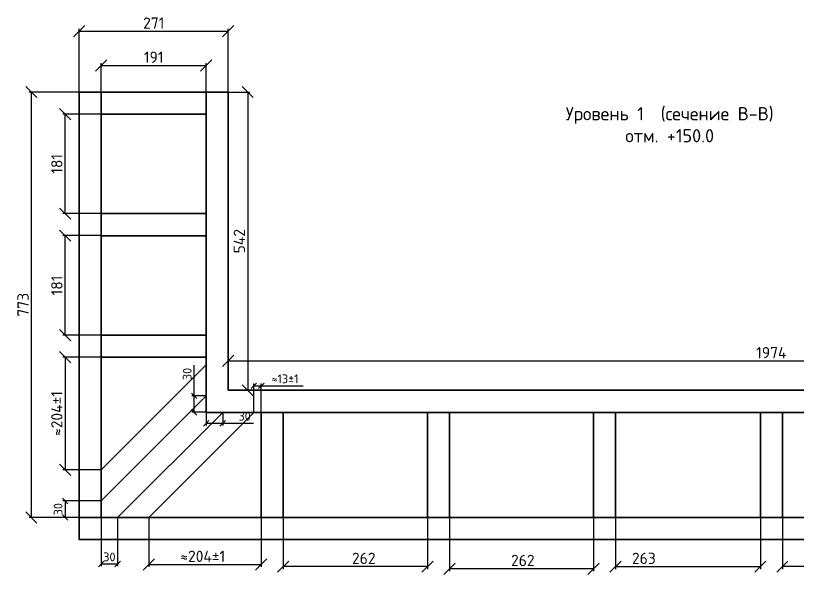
# Model space of a CAD drawing. Header units: millimetres. Extents: x 63961 to 279437, y 165795 to 374915.
# Drawn here: x 144495 to 145916, y 184086 to 185101 of the extents above; entities that cross this region are included whole.
import ezdxf

# ---------------------------------------------------------------- set-up
doc = ezdxf.new("R2010")
doc.units = ezdxf.units.MM
doc.layers.add('Профиль 40x40', color=220, linetype='Continuous', lineweight=35)
doc.layers.add('Размеры', color=150, linetype='Continuous', lineweight=0)
doc.styles.get("Standard").update_dxf_attribs({"font": 'isocpeur.ttf'})
doc.dimstyles.new('Копия Аннотативный', dxfattribs={"dimscale": 0, "dimtxt": 20.5, "dimasz": 20.5, "dimexe": 4.25, "dimexo": 0.625, "dimgap": 4.625, "dimtad": 1, "dimtxsty": 'Standard', "dimblk": 'OBLIQUE', "dimcen": 20.5, "dimclrd": 256, "dimclrt": 256, "dimadec": 0, "dimazin": 0, "dimtfac": 1, "dimtmove": 0, "dimatfit": 3, "dimfxl": 1, "dimtfillclr": 4, "dimarcsym": 0})

# ---------------------------------------------------------------- blocks, each defined once
blk = doc.blocks.new('_Oblique')
at = {"color": 0, "linetype": 'ByBlock', "lineweight": -2}
blk.add_line((-0.5, -0.5), (0.5, 0.5), dxfattribs=at)
blk = doc.blocks.new('*D1116')
at = {"layer": 'Defpoints', "color": 0, "transparency": 16777216}
for p in [(144881.7, 185073.1), (144610.7, 184962.7), (144881.7, 184962.7)]:
    blk.add_point(p, dxfattribs=at)
at = {"layer": 'Размеры', "color": 0, "lineweight": -2, "transparency": 16777216}
for p, q in [((144610.7, 184963.3), (144610.7, 185077.4)), ((144881.7, 184963.3), (144881.7, 185077.4))]:
    blk.add_line(p, q, dxfattribs=at)
at = {"layer": 'Размеры', "lineweight": -2, "transparency": 16777216}
blk.add_line((144610.7, 185073.1), (144881.7, 185073.1), dxfattribs=at)
at = {"layer": 'Размеры', "lineweight": -2, "transparency": 16777216, "xscale": 20.5, "yscale": 20.5, "zscale": 20.5, "rotation": 180}
blk.add_blockref('_Oblique', (144610.7, 185073.1), dxfattribs=at)
at = {"layer": 'Размеры', "lineweight": -2, "transparency": 16777216, "xscale": 20.5, "yscale": 20.5, "zscale": 20.5}
blk.add_blockref('_Oblique', (144881.7, 185073.1), dxfattribs=at)
at = {"layer": 'Размеры', "transparency": 16777216, "insert": (144746.2, 185088), "char_height": 20.5, "attachment_point": 5}
blk.add_mtext('271', dxfattribs=at)
blk = doc.blocks.new('*D1117')
at = {"layer": 'Defpoints', "color": 0, "transparency": 16777216}
for p in [(144610.7, 184962.7), (144523.8, 184189.7), (145868.7, 184189.7)]:
    blk.add_point(p, dxfattribs=at)
at = {"layer": 'Размеры', "color": 0, "lineweight": -2, "transparency": 16777216}
for p, q in [((144610.1, 184962.7), (144519.6, 184962.7)), ((145868.1, 184189.7), (144519.6, 184189.7))]:
    blk.add_line(p, q, dxfattribs=at)
at = {"layer": 'Размеры', "lineweight": -2, "transparency": 16777216}
blk.add_line((144523.8, 184962.7), (144523.8, 184189.7), dxfattribs=at)
at = {"layer": 'Размеры', "lineweight": -2, "transparency": 16777216, "xscale": 20.5, "yscale": 20.5, "zscale": 20.5}
for p, rotation in [((144523.8, 184962.7), 90), ((144523.8, 184189.7), 270)]:
    blk.add_blockref('_Oblique', p, dxfattribs=dict(at, rotation=rotation))
at = {"layer": 'Размеры', "transparency": 16777216, "insert": (144508.8, 184576.2), "char_height": 20.5, "attachment_point": 5, "rotation": 90}
blk.add_mtext('773', dxfattribs=at)
blk = doc.blocks.new('*D1118')
at = {"layer": 'Defpoints', "color": 0, "transparency": 16777216}
for p in [(145585.7, 184189.7), (145848.7, 184189.7), (145848.7, 184100.3)]:
    blk.add_point(p, dxfattribs=at)
at = {"layer": 'Размеры', "color": 0, "lineweight": -2, "transparency": 16777216}
for p, q in [((145585.7, 184189.1), (145585.7, 184096)), ((145848.7, 184189.1), (145848.7, 184096))]:
    blk.add_line(p, q, dxfattribs=at)
at = {"layer": 'Размеры', "lineweight": -2, "transparency": 16777216}
blk.add_line((145585.7, 184100.3), (145848.7, 184100.3), dxfattribs=at)
at = {"layer": 'Размеры', "lineweight": -2, "transparency": 16777216, "xscale": 20.5, "yscale": 20.5, "zscale": 20.5, "rotation": 180}
blk.add_blockref('_Oblique', (145585.7, 184100.3), dxfattribs=at)
at = {"layer": 'Размеры', "lineweight": -2, "transparency": 16777216, "xscale": 20.5, "yscale": 20.5, "zscale": 20.5}
blk.add_blockref('_Oblique', (145848.7, 184100.3), dxfattribs=at)
at = {"layer": 'Размеры', "transparency": 16777216, "insert": (145637, 184115.4), "char_height": 20.5, "attachment_point": 5}
blk.add_mtext('263', dxfattribs=at)
blk = doc.blocks.new('*D1119')
at = {"layer": 'Defpoints', "color": 0, "transparency": 16777216}
for p in [(145283.7, 184189.7), (145545.7, 184189.7), (145283.7, 184096.5)]:
    blk.add_point(p, dxfattribs=at)
at = {"layer": 'Размеры', "color": 0, "lineweight": -2, "transparency": 16777216}
for p, q in [((145283.7, 184189.1), (145283.7, 184092.3)), ((145545.7, 184189.1), (145545.7, 184092.3))]:
    blk.add_line(p, q, dxfattribs=at)
at = {"layer": 'Размеры', "lineweight": -2, "transparency": 16777216}
blk.add_line((145545.7, 184096.5), (145283.7, 184096.5), dxfattribs=at)
at = {"layer": 'Размеры', "lineweight": -2, "transparency": 16777216, "xscale": 20.5, "yscale": 20.5, "zscale": 20.5, "rotation": 180}
blk.add_blockref('_Oblique', (145283.7, 184096.5), dxfattribs=at)
at = {"layer": 'Размеры', "lineweight": -2, "transparency": 16777216, "xscale": 20.5, "yscale": 20.5, "zscale": 20.5}
blk.add_blockref('_Oblique', (145545.7, 184096.5), dxfattribs=at)
at = {"layer": 'Размеры', "transparency": 16777216, "insert": (145417, 184111.6), "char_height": 20.5, "attachment_point": 5}
blk.add_mtext('262', dxfattribs=at)
blk = doc.blocks.new('*D1120')
at = {"layer": 'Defpoints', "color": 0, "transparency": 16777216}
for p in [(144981.7, 184189.7), (145243.7, 184189.7), (144981.7, 184100.3)]:
    blk.add_point(p, dxfattribs=at)
at = {"layer": 'Размеры', "color": 0, "lineweight": -2, "transparency": 16777216}
for p, q in [((144981.7, 184189.1), (144981.7, 184096)), ((145243.7, 184189.1), (145243.7, 184096))]:
    blk.add_line(p, q, dxfattribs=at)
at = {"layer": 'Размеры', "lineweight": -2, "transparency": 16777216}
blk.add_line((145243.7, 184100.3), (144981.7, 184100.3), dxfattribs=at)
at = {"layer": 'Размеры', "lineweight": -2, "transparency": 16777216, "xscale": 20.5, "yscale": 20.5, "zscale": 20.5, "rotation": 180}
blk.add_blockref('_Oblique', (144981.7, 184100.3), dxfattribs=at)
at = {"layer": 'Размеры', "lineweight": -2, "transparency": 16777216, "xscale": 20.5, "yscale": 20.5, "zscale": 20.5}
blk.add_blockref('_Oblique', (145243.7, 184100.3), dxfattribs=at)
at = {"layer": 'Размеры', "transparency": 16777216, "insert": (145128, 184115.4), "char_height": 20.5, "attachment_point": 5}
blk.add_mtext('262', dxfattribs=at)
blk = doc.blocks.new('*D1121')
at = {"layer": 'Defpoints', "color": 0, "transparency": 16777216}
for p in [(144585.3, 184701.7), (144651.3, 184701.7), (144651.3, 184520.7)]:
    blk.add_point(p, dxfattribs=at)
at = {"layer": 'Размеры', "color": 0, "lineweight": -2, "transparency": 16777216}
for p, q in [((144650.7, 184701.7), (144581.1, 184701.7)), ((144650.7, 184520.7), (144581.1, 184520.7))]:
    blk.add_line(p, q, dxfattribs=at)
at = {"layer": 'Размеры', "lineweight": -2, "transparency": 16777216}
blk.add_line((144585.3, 184520.7), (144585.3, 184701.7), dxfattribs=at)
at = {"layer": 'Размеры', "lineweight": -2, "transparency": 16777216, "xscale": 20.5, "yscale": 20.5, "zscale": 20.5}
for p, rotation in [((144585.3, 184701.7), 90), ((144585.3, 184520.7), 270)]:
    blk.add_blockref('_Oblique', p, dxfattribs=dict(at, rotation=rotation))
at = {"layer": 'Размеры', "transparency": 16777216, "insert": (144570.2, 184611.2), "char_height": 20.5, "attachment_point": 5, "rotation": 90}
blk.add_mtext('181', dxfattribs=at)
blk = doc.blocks.new('*D1138')
at = {"layer": 'Defpoints', "color": 0, "transparency": 16777216}
for p in [(144585.3, 184922.7), (144651.3, 184922.7), (144651.3, 184741.7)]:
    blk.add_point(p, dxfattribs=at)
at = {"layer": 'Размеры', "color": 0, "lineweight": -2, "transparency": 16777216}
for p, q in [((144650.7, 184922.7), (144581.1, 184922.7)), ((144650.7, 184741.7), (144581.1, 184741.7))]:
    blk.add_line(p, q, dxfattribs=at)
at = {"layer": 'Размеры', "lineweight": -2, "transparency": 16777216}
blk.add_line((144585.3, 184741.7), (144585.3, 184922.7), dxfattribs=at)
at = {"layer": 'Размеры', "lineweight": -2, "transparency": 16777216, "xscale": 20.5, "yscale": 20.5, "zscale": 20.5}
for p, rotation in [((144585.3, 184922.7), 90), ((144585.3, 184741.7), 270)]:
    blk.add_blockref('_Oblique', p, dxfattribs=dict(at, rotation=rotation))
at = {"layer": 'Размеры', "transparency": 16777216, "insert": (144570.2, 184832.2), "char_height": 20.5, "attachment_point": 5, "rotation": 90}
blk.add_mtext('181', dxfattribs=at)
blk = doc.blocks.new('*D1139')
at = {"layer": 'Defpoints', "color": 0, "transparency": 16777216}
for p in [(144841.7, 185010.8), (144650.7, 184962.7), (144841.7, 184962.7)]:
    blk.add_point(p, dxfattribs=at)
at = {"layer": 'Размеры', "color": 0, "lineweight": -2, "transparency": 16777216}
for p, q in [((144650.7, 184963.3), (144650.7, 185015.1)), ((144841.7, 184963.3), (144841.7, 185015.1))]:
    blk.add_line(p, q, dxfattribs=at)
at = {"layer": 'Размеры', "lineweight": -2, "transparency": 16777216}
blk.add_line((144650.7, 185010.8), (144841.7, 185010.8), dxfattribs=at)
at = {"layer": 'Размеры', "lineweight": -2, "transparency": 16777216, "xscale": 20.5, "yscale": 20.5, "zscale": 20.5, "rotation": 180}
blk.add_blockref('_Oblique', (144650.7, 185010.8), dxfattribs=at)
at = {"layer": 'Размеры', "lineweight": -2, "transparency": 16777216, "xscale": 20.5, "yscale": 20.5, "zscale": 20.5}
blk.add_blockref('_Oblique', (144841.7, 185010.8), dxfattribs=at)
at = {"layer": 'Размеры', "transparency": 16777216, "insert": (144746.2, 185025.9), "char_height": 20.5, "attachment_point": 5}
blk.add_mtext('191', dxfattribs=at)
blk = doc.blocks.new('*D1140')
at = {"layer": 'Defpoints', "color": 0, "transparency": 16777216}
for p in [(144650.7, 184480.7), (144585.3, 184276.2), (144650.7, 184276.2)]:
    blk.add_point(p, dxfattribs=at)
at = {"layer": 'Размеры', "color": 0, "lineweight": -2, "transparency": 16777216}
for p, q in [((144650.1, 184480.7), (144581.1, 184480.7)), ((144650.1, 184276.2), (144581.1, 184276.2))]:
    blk.add_line(p, q, dxfattribs=at)
at = {"layer": 'Размеры', "lineweight": -2, "transparency": 16777216}
blk.add_line((144585.3, 184480.7), (144585.3, 184276.2), dxfattribs=at)
at = {"layer": 'Размеры', "lineweight": -2, "transparency": 16777216, "xscale": 20.5, "yscale": 20.5, "zscale": 20.5}
for p, rotation in [((144585.3, 184480.7), 90), ((144585.3, 184276.2), 270)]:
    blk.add_blockref('_Oblique', p, dxfattribs=dict(at, rotation=rotation))
at = {"layer": 'Размеры', "transparency": 16777216, "insert": (144570.2, 184378.5), "char_height": 20.5, "attachment_point": 5, "rotation": 90}
blk.add_mtext('≈204%%P1', dxfattribs=at)
blk = doc.blocks.new('*D1141')
at = {"layer": 'Defpoints', "color": 0, "transparency": 16777216}
for p in [(144941.7, 184428.8), (144928.3, 184380.7), (144941.7, 184380.7)]:
    blk.add_point(p, dxfattribs=at)
at = {"layer": 'Размеры', "color": 0, "lineweight": -2, "transparency": 16777216}
for p, q in [((144928.3, 184381.3), (144928.3, 184433.1)), ((144941.7, 184381.3), (144941.7, 184433.1))]:
    blk.add_line(p, q, dxfattribs=at)
at = {"layer": 'Размеры', "lineweight": -2, "transparency": 16777216}
for p, q in [((144928.3, 184428.8), (144941.7, 184428.8)), ((144941.7, 184428.8), (145018.1, 184428.8))]:
    blk.add_line(p, q, dxfattribs=at)
at = {"layer": 'Размеры', "lineweight": -2, "transparency": 16777216, "xscale": 10, "yscale": 10, "zscale": 10, "rotation": 180}
blk.add_blockref('_Oblique', (144928.3, 184428.8), dxfattribs=at)
at = {"layer": 'Размеры', "lineweight": -2, "transparency": 16777216, "xscale": 10, "yscale": 10, "zscale": 10}
blk.add_blockref('_Oblique', (144941.7, 184428.8), dxfattribs=at)
at = {"layer": 'Размеры', "transparency": 16777216, "insert": (144984.9, 184441.6), "char_height": 16, "attachment_point": 5}
blk.add_mtext('≈13%%P1', dxfattribs=at)
blk = doc.blocks.new('*D1142')
at = {"layer": 'Defpoints', "color": 0, "transparency": 16777216}
for p in [(144737.3, 184189.7), (144941.7, 184189.7), (144941.7, 184104)]:
    blk.add_point(p, dxfattribs=at)
at = {"layer": 'Размеры', "color": 0, "lineweight": -2, "transparency": 16777216}
for p, q in [((144737.3, 184189.1), (144737.3, 184099.8)), ((144941.7, 184189.1), (144941.7, 184099.8))]:
    blk.add_line(p, q, dxfattribs=at)
at = {"layer": 'Размеры', "lineweight": -2, "transparency": 16777216}
blk.add_line((144737.3, 184104), (144941.7, 184104), dxfattribs=at)
at = {"layer": 'Размеры', "lineweight": -2, "transparency": 16777216, "xscale": 20.5, "yscale": 20.5, "zscale": 20.5, "rotation": 180}
blk.add_blockref('_Oblique', (144737.3, 184104), dxfattribs=at)
at = {"layer": 'Размеры', "lineweight": -2, "transparency": 16777216, "xscale": 20.5, "yscale": 20.5, "zscale": 20.5}
blk.add_blockref('_Oblique', (144941.7, 184104), dxfattribs=at)
at = {"layer": 'Размеры', "transparency": 16777216, "insert": (144835.4, 184119.1), "char_height": 20.5, "attachment_point": 5}
blk.add_mtext('≈204%%P1', dxfattribs=at)
blk = doc.blocks.new('*D1143')
at = {"layer": 'Defpoints', "color": 0, "transparency": 16777216}
for p in [(144841.7, 184380.7), (144871.7, 184380.7), (144871.7, 184360.8)]:
    blk.add_point(p, dxfattribs=at)
at = {"layer": 'Размеры', "color": 0, "lineweight": -2, "transparency": 16777216}
for p, q in [((144841.7, 184380.1), (144841.7, 184356.6)), ((144871.7, 184380.1), (144871.7, 184356.6))]:
    blk.add_line(p, q, dxfattribs=at)
at = {"layer": 'Размеры', "lineweight": -2, "transparency": 16777216}
for p, q in [((144841.7, 184360.8), (144871.7, 184360.8)), ((144871.7, 184360.8), (144927.5, 184360.8))]:
    blk.add_line(p, q, dxfattribs=at)
at = {"layer": 'Размеры', "lineweight": -2, "transparency": 16777216, "xscale": 10, "yscale": 10, "zscale": 10, "rotation": 180}
blk.add_blockref('_Oblique', (144841.7, 184360.8), dxfattribs=at)
at = {"layer": 'Размеры', "lineweight": -2, "transparency": 16777216, "xscale": 10, "yscale": 10, "zscale": 10}
blk.add_blockref('_Oblique', (144871.7, 184360.8), dxfattribs=at)
at = {"layer": 'Размеры', "transparency": 16777216, "insert": (144911.5, 184373.6), "char_height": 16, "attachment_point": 5}
blk.add_mtext('30', dxfattribs=at)
blk = doc.blocks.new('*D1144')
at = {"layer": 'Defpoints', "color": 0, "transparency": 16777216}
for p in [(144841.7, 184410.7), (144819.9, 184380.7), (144841.7, 184380.7)]:
    blk.add_point(p, dxfattribs=at)
at = {"layer": 'Размеры', "lineweight": -2, "transparency": 16777216}
for p, q in [((144819.9, 184410.7), (144819.9, 184466.5)), ((144819.9, 184380.7), (144819.9, 184410.7))]:
    blk.add_line(p, q, dxfattribs=at)
at = {"layer": 'Размеры', "color": 0, "lineweight": -2, "transparency": 16777216}
for p, q in [((144841.1, 184410.7), (144815.6, 184410.7)), ((144841.1, 184380.7), (144815.6, 184380.7))]:
    blk.add_line(p, q, dxfattribs=at)
at = {"layer": 'Размеры', "lineweight": -2, "transparency": 16777216, "xscale": 10, "yscale": 10, "zscale": 10}
for p, rotation in [((144819.9, 184410.7), 90), ((144819.9, 184380.7), 270)]:
    blk.add_blockref('_Oblique', p, dxfattribs=dict(at, rotation=rotation))
at = {"layer": 'Размеры', "transparency": 16777216, "insert": (144807.1, 184450.4), "char_height": 16, "attachment_point": 5, "rotation": 90}
blk.add_mtext('30', dxfattribs=at)
blk = doc.blocks.new('*D1145')
at = {"layer": 'Defpoints', "color": 0, "transparency": 16777216}
for p in [(144881.7, 184962.7), (144881.7, 184420.7), (144917, 184420.7)]:
    blk.add_point(p, dxfattribs=at)
at = {"layer": 'Размеры', "color": 0, "lineweight": -2, "transparency": 16777216}
for p, q in [((144882.3, 184962.7), (144921.2, 184962.7)), ((144882.3, 184420.7), (144921.2, 184420.7))]:
    blk.add_line(p, q, dxfattribs=at)
at = {"layer": 'Размеры', "lineweight": -2, "transparency": 16777216}
blk.add_line((144917, 184962.7), (144917, 184420.7), dxfattribs=at)
at = {"layer": 'Размеры', "lineweight": -2, "transparency": 16777216, "xscale": 20.5, "yscale": 20.5, "zscale": 20.5}
for p, rotation in [((144917, 184962.7), 90), ((144917, 184420.7), 270)]:
    blk.add_blockref('_Oblique', p, dxfattribs=dict(at, rotation=rotation))
at = {"layer": 'Размеры', "transparency": 16777216, "insert": (144901.9, 184691.7), "char_height": 20.5, "attachment_point": 5, "rotation": 90}
blk.add_mtext('542', dxfattribs=at)
blk = doc.blocks.new('*D1146')
at = {"layer": 'Defpoints', "color": 0, "transparency": 16777216}
for p in [(144650.7, 184219.7), (144585.3, 184189.7), (144650.7, 184189.7)]:
    blk.add_point(p, dxfattribs=at)
at = {"layer": 'Размеры', "color": 0, "lineweight": -2, "transparency": 16777216}
for p, q in [((144650.1, 184219.7), (144581, 184219.7)), ((144650.1, 184189.7), (144581, 184189.7))]:
    blk.add_line(p, q, dxfattribs=at)
at = {"layer": 'Размеры', "lineweight": -2, "transparency": 16777216}
blk.add_line((144585.3, 184219.7), (144585.3, 184189.7), dxfattribs=at)
at = {"layer": 'Размеры', "lineweight": -2, "transparency": 16777216, "xscale": 10, "yscale": 10, "zscale": 10}
for p, rotation in [((144585.3, 184219.7), 90), ((144585.3, 184189.7), 270)]:
    blk.add_blockref('_Oblique', p, dxfattribs=dict(at, rotation=rotation))
at = {"layer": 'Размеры', "transparency": 16777216, "insert": (144572.5, 184204.7), "char_height": 16, "attachment_point": 5, "rotation": 90}
blk.add_mtext('30', dxfattribs=at)
blk = doc.blocks.new('*D1147')
at = {"layer": 'Defpoints', "color": 0, "transparency": 16777216}
for p in [(144650.7, 184189.7), (144680.7, 184189.7), (144680.7, 184105.2)]:
    blk.add_point(p, dxfattribs=at)
at = {"layer": 'Размеры', "color": 0, "lineweight": -2, "transparency": 16777216}
for p, q in [((144650.7, 184189.1), (144650.7, 184100.9)), ((144680.7, 184189.1), (144680.7, 184100.9))]:
    blk.add_line(p, q, dxfattribs=at)
at = {"layer": 'Размеры', "lineweight": -2, "transparency": 16777216}
blk.add_line((144650.7, 184105.2), (144680.7, 184105.2), dxfattribs=at)
at = {"layer": 'Размеры', "lineweight": -2, "transparency": 16777216, "xscale": 10, "yscale": 10, "zscale": 10, "rotation": 180}
blk.add_blockref('_Oblique', (144650.7, 184105.2), dxfattribs=at)
at = {"layer": 'Размеры', "lineweight": -2, "transparency": 16777216, "xscale": 10, "yscale": 10, "zscale": 10}
blk.add_blockref('_Oblique', (144680.7, 184105.2), dxfattribs=at)
at = {"layer": 'Размеры', "transparency": 16777216, "insert": (144665.7, 184118), "char_height": 16, "attachment_point": 5}
blk.add_mtext('30', dxfattribs=at)
blk = doc.blocks.new('*D1196')
at = {"layer": 'Defpoints', "color": 0, "transparency": 16777216}
for p in [(147126.7, 184962.7), (145868.7, 184189.7), (147213.6, 184189.7)]:
    blk.add_point(p, dxfattribs=at)
at = {"layer": 'Размеры', "color": 0, "lineweight": -2, "transparency": 16777216}
for p, q in [((147127.3, 184962.7), (147217.8, 184962.7)), ((145869.3, 184189.7), (147217.8, 184189.7))]:
    blk.add_line(p, q, dxfattribs=at)
at = {"layer": 'Размеры', "lineweight": -2, "transparency": 16777216}
blk.add_line((147213.6, 184962.7), (147213.6, 184189.7), dxfattribs=at)
at = {"layer": 'Размеры', "lineweight": -2, "transparency": 16777216, "xscale": 20.5, "yscale": 20.5, "zscale": 20.5}
for p, rotation in [((147213.6, 184962.7), 90), ((147213.6, 184189.7), 270)]:
    blk.add_blockref('_Oblique', p, dxfattribs=dict(at, rotation=rotation))
at = {"layer": 'Размеры', "transparency": 16777216, "insert": (147198.5, 184576.2), "char_height": 20.5, "attachment_point": 5, "rotation": 90}
blk.add_mtext('773', dxfattribs=at)
blk = doc.blocks.new('*D1197')
at = {"layer": 'Defpoints', "color": 0, "transparency": 16777216}
for p in [(145888.7, 184189.7), (146151.7, 184189.7), (145888.7, 184100.3)]:
    blk.add_point(p, dxfattribs=at)
at = {"layer": 'Размеры', "color": 0, "lineweight": -2, "transparency": 16777216}
for p, q in [((145888.7, 184189.1), (145888.7, 184096)), ((146151.7, 184189.1), (146151.7, 184096))]:
    blk.add_line(p, q, dxfattribs=at)
at = {"layer": 'Размеры', "lineweight": -2, "transparency": 16777216}
blk.add_line((146151.7, 184100.3), (145888.7, 184100.3), dxfattribs=at)
at = {"layer": 'Размеры', "lineweight": -2, "transparency": 16777216, "xscale": 20.5, "yscale": 20.5, "zscale": 20.5, "rotation": 180}
blk.add_blockref('_Oblique', (145888.7, 184100.3), dxfattribs=at)
at = {"layer": 'Размеры', "lineweight": -2, "transparency": 16777216, "xscale": 20.5, "yscale": 20.5, "zscale": 20.5}
blk.add_blockref('_Oblique', (146151.7, 184100.3), dxfattribs=at)
at = {"layer": 'Размеры', "transparency": 16777216, "insert": (146100.5, 184115.4), "char_height": 20.5, "attachment_point": 5}
blk.add_mtext('263', dxfattribs=at)
blk = doc.blocks.new('*D1216')
at = {"layer": 'Defpoints', "color": 0, "transparency": 16777216}
for p in [(146855.7, 184474.1), (144881.7, 184420.7), (146855.7, 184420.7)]:
    blk.add_point(p, dxfattribs=at)
at = {"layer": 'Размеры', "color": 0, "lineweight": -2, "transparency": 16777216}
for p, q in [((144881.7, 184421.3), (144881.7, 184478.3)), ((146855.7, 184421.3), (146855.7, 184478.3))]:
    blk.add_line(p, q, dxfattribs=at)
at = {"layer": 'Размеры', "lineweight": -2, "transparency": 16777216}
blk.add_line((144881.7, 184474.1), (146855.7, 184474.1), dxfattribs=at)
at = {"layer": 'Размеры', "lineweight": -2, "transparency": 16777216, "xscale": 20.5, "yscale": 20.5, "zscale": 20.5, "rotation": 180}
blk.add_blockref('_Oblique', (144881.7, 184474.1), dxfattribs=at)
at = {"layer": 'Размеры', "lineweight": -2, "transparency": 16777216, "xscale": 20.5, "yscale": 20.5, "zscale": 20.5}
blk.add_blockref('_Oblique', (146855.7, 184474.1), dxfattribs=at)
at = {"layer": 'Размеры', "transparency": 16777216, "insert": (145868.7, 184489.1), "char_height": 20.5, "attachment_point": 5}
blk.add_mtext('1974', dxfattribs=at)

msp = doc.modelspace()

# ---------------------------------------------------------------- linework, layer by layer
at = {"layer": 'Профиль 40x40'}
for p, q in [((144881.709, 184962.678), (144841.709, 184962.678)), ((144841.709, 184962.678), (144841.709, 184380.678)), ((144650.709, 184276.247), (144841.709, 184467.247)), ((144650.709, 184219.678), (144841.709, 184410.678)), ((144680.709, 184189.678), (144871.709, 184380.678)), ((144737.277, 184189.678), (144928.277, 184380.678)), ((144841.709, 184380.678), (145868.709, 184380.678)), ((146895.709, 184380.678), (145868.709, 184380.678))]:
    msp.add_line(p, q, dxfattribs=at)
for points in [[(144610.709, 184962.678), (144650.709, 184962.678), (144650.709, 184189.678), (144610.709, 184189.678)], [(144650.709, 184741.678), (144841.709, 184741.678), (144841.709, 184701.678), (144650.709, 184701.678)], [(144650.709, 184520.678), (144841.709, 184520.678), (144841.709, 184480.678), (144650.709, 184480.678)], [(144941.709, 184380.678), (144981.709, 184380.678), (144981.709, 184189.678), (144941.709, 184189.678)], [(145243.709, 184380.678), (145283.709, 184380.678), (145283.709, 184189.678), (145243.709, 184189.678)], [(145545.709, 184380.678), (145585.709, 184380.678), (145585.709, 184189.678), (145545.709, 184189.678)]]:
    msp.add_lwpolyline(points, close=True, dxfattribs=at)
for points in [[(144841.709, 184922.678), (144650.709, 184922.678), (144650.709, 184962.678), (144881.709, 184962.678), (144881.709, 184420.678)], [(144881.709, 184420.678), (145868.709, 184420.678)], [(146855.709, 184420.678), (145868.709, 184420.678)], [(145868.709, 184189.678), (145848.709, 184189.678), (145848.709, 184380.678)], [(145868.709, 184189.678), (145888.709, 184189.678), (145888.709, 184380.678)], [(145868.709, 184149.678), (144610.709, 184149.678), (144610.709, 184189.678), (145868.709, 184189.678)], [(145868.709, 184149.678), (147126.709, 184149.678), (147126.709, 184189.678), (145868.709, 184189.678)]]:
    msp.add_lwpolyline(points, dxfattribs=at)

# ---------------------------------------------------------------- texts
at = {"layer": 'Размеры', "color": 7, "ltscale": 1.5, "insert": (145872.929, 184935.293), "char_height": 24, "attachment_point": 3}
msp.add_mtext('\\A1;\\pxqc;Уровень 1  (сечение В-В)\\Pотм. +150.0', dxfattribs=at)

# ---------------------------------------------------------------- dimensions: what is measured, and where the dimension line sits
at = {"layer": 'Размеры'}
for base, p1, p2, picture, middle in [((144881.709, 185073.115), (144610.709, 184962.678), (144881.709, 184962.678), '*D1116', (144746.209, 185073.115)), ((144981.709, 184100.297), (145243.709, 184189.678), (144981.709, 184189.678), '*D1120', (145128.018, 184100.297)), ((145283.709, 184096.547), (145545.709, 184189.678), (145283.709, 184189.678), '*D1119', (145416.959, 184096.547)), ((145848.709, 184100.297), (145585.709, 184189.678), (145848.709, 184189.678), '*D1118', (145636.959, 184100.297))]:
    dim = msp.add_linear_dim(base=base, p1=p1, p2=p2, dimstyle='Копия Аннотативный', dxfattribs=at)
    dim.commit()
    dim.dimension.update_dxf_attribs({"geometry": picture, "text_midpoint": middle, "dimtype": 160})
for base, p1, p2, picture, middle in [((144841.709, 185010.805), (144650.709, 184962.678), (144841.709, 184962.678), '*D1139', (144746.209, 185025.897)), ((146855.709, 184474.056), (144881.709, 184420.678), (146855.709, 184420.678), '*D1216', (145868.709, 184489.148))]:
    dim = msp.add_linear_dim(base=base, p1=p1, p2=p2, dimstyle='Копия Аннотативный', dxfattribs=at)
    dim.commit()
    dim.dimension.update_dxf_attribs({"geometry": picture, "text_midpoint": middle})
for base, p1, p2, angle, picture, middle in [((144523.849, 184189.678), (144610.709, 184962.678), (145868.709, 184189.678), 90, '*D1117', (144523.849, 184576.178)), ((147213.568, 184189.678), (147126.709, 184962.678), (145868.709, 184189.678), 90, '*D1196', (147213.568, 184576.178)), ((144585.323, 184922.678), (144651.334, 184741.678), (144651.334, 184922.678), 90, '*D1138', (144585.323, 184832.178)), ((144585.323, 184701.678), (144651.334, 184520.678), (144651.334, 184701.678), 90, '*D1121', (144585.323, 184611.178)), ((145888.709, 184100.297), (146151.709, 184189.678), (145888.709, 184189.678), 180, '*D1197', (146100.458, 184100.297))]:
    dim = msp.add_linear_dim(base=base, p1=p1, p2=p2, angle=angle, dimstyle='Копия Аннотативный', dxfattribs=at)
    dim.commit()
    dim.dimension.update_dxf_attribs({"geometry": picture, "text_midpoint": middle, "dimtype": 160})
dim = msp.add_linear_dim(base=(144916.959, 184420.678), p1=(144881.709, 184962.678), p2=(144881.709, 184420.678), angle=90, dimstyle='Копия Аннотативный', dxfattribs=at)
dim.commit()
dim.dimension.update_dxf_attribs({"geometry": '*D1145', "text_midpoint": (144901.868, 184691.678)})
dim = msp.add_linear_dim(base=(144585.323, 184276.247), p1=(144650.709, 184480.678), p2=(144650.709, 184276.247), angle=90, text='≈204%%P1', dimstyle='Копия Аннотативный', dxfattribs=at)
dim.commit()
dim.dimension.update_dxf_attribs({"geometry": '*D1140', "text_midpoint": (144570.231, 184378.462)})
for base, p1, p2, picture, middle in [((144819.851, 184380.678), (144841.709, 184410.678), (144841.709, 184380.678), '*D1144', (144819.851, 184450.444)), ((144585.252, 184189.678), (144650.709, 184219.678), (144650.709, 184189.678), '*D1146', (144585.252, 184204.678))]:
    dim = msp.add_linear_dim(base=base, p1=p1, p2=p2, angle=90, dimstyle='Копия Аннотативный', override={"dimtxt": 16, "dimasz": 10}, dxfattribs=at)
    dim.commit()
    dim.dimension.update_dxf_attribs({"geometry": picture, "text_midpoint": middle, "dimtype": 160})
dim = msp.add_linear_dim(base=(144941.709, 184428.833), p1=(144928.277, 184380.678), p2=(144941.709, 184380.678), text='≈13%%P1', dimstyle='Копия Аннотативный', override={"dimtxt": 16, "dimasz": 10}, dxfattribs=at)
dim.commit()
dim.dimension.update_dxf_attribs({"geometry": '*D1141', "text_midpoint": (144984.918, 184441.633)})
for base, p1, p2, picture, middle in [((144871.709, 184360.811), (144841.709, 184380.678), (144871.709, 184380.678), '*D1143', (144911.474, 184360.811)), ((144680.709, 184105.17), (144650.709, 184189.678), (144680.709, 184189.678), '*D1147', (144665.709, 184105.17))]:
    dim = msp.add_linear_dim(base=base, p1=p1, p2=p2, dimstyle='Копия Аннотативный', override={"dimtxt": 16, "dimasz": 10}, dxfattribs=at)
    dim.commit()
    dim.dimension.update_dxf_attribs({"geometry": picture, "text_midpoint": middle, "dimtype": 160})
dim = msp.add_linear_dim(base=(144941.709, 184104.047), p1=(144737.277, 184189.678), p2=(144941.709, 184189.678), text='≈204%%P1', dimstyle='Копия Аннотативный', dxfattribs=at)
dim.commit()
dim.dimension.update_dxf_attribs({"geometry": '*D1142', "text_midpoint": (144835.365, 184104.047), "dimtype": 160})

doc.saveas('drawing.dxf')
